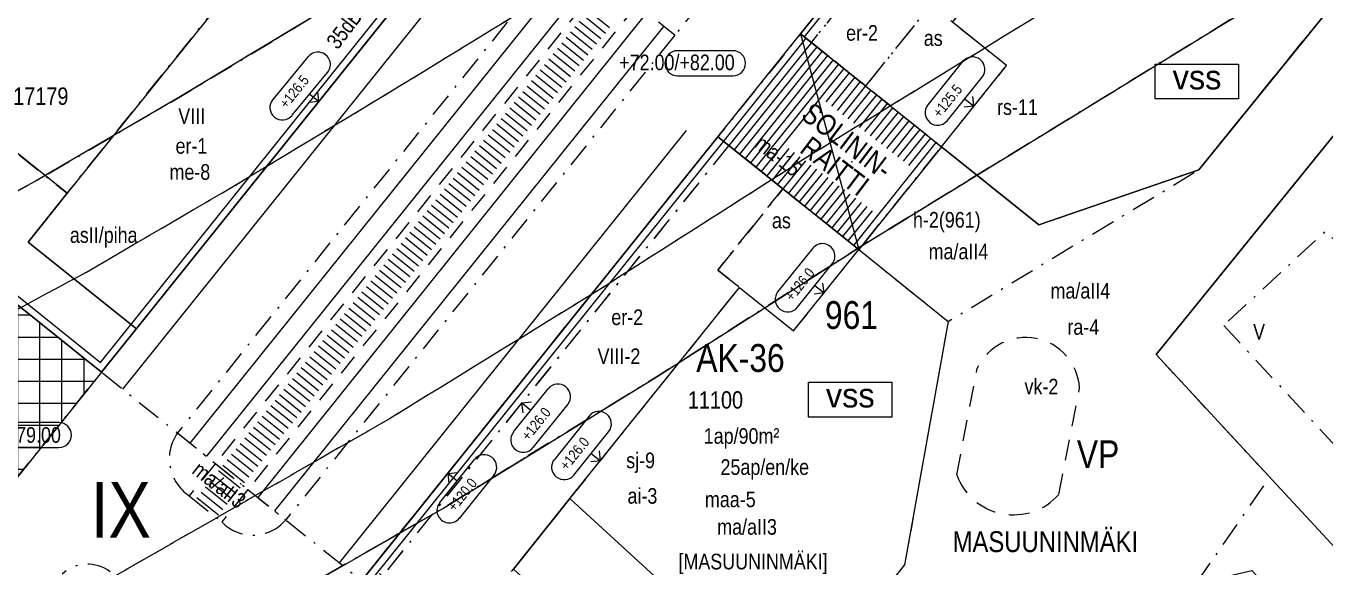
# Model space of a CAD drawing. Header units: metres. Extents: x 24485995 to 24488038, y 6819999 to 6822001.
# Drawn here: x 24487369.6 to 24487556.7, y 6821702 to 6821779.9 of the extents above; entities that cross this region are included whole.
import ezdxf
from ezdxf.enums import TextEntityAlignment as Align

# ---------------------------------------------------------------- set-up
doc = ezdxf.new("R2010")
doc.units = ezdxf.units.M
for name, pattern in [('k10040', [10.3, 3.5, -1.5, 0.3, -1.5, 3.5]), ('k10050', [8, 3, -2, 3]), ('K10271', [0]), ('k10400', [0]), ('K10430', [0]), ('k10630.1', [0]), ('k10li0', [0]), ('k10vi1', [0]), ('Rak_yht', [0])]:
    doc.linetypes.add(name, pattern=pattern)
for name, color, linetype, lineweight in [('AK_AsemakaavaTeksti_Kadun_puistonnimi', 7, 'Continuous', 0), ('AK_AsemakaavaTeksti_Kaupunginosan_nimi', 7, 'Continuous', 0), ('AK_AsemakaavaTeksti_Korttelinumero', 7, 'Continuous', 0), ('AK_Kaavamerkinta_Kayttotarkoitusalue', 7, 'Continuous', 0), ('AK_Katualue_Tori', 7, 'Continuous', 0), ('AK_KayttotarkoitusSymboliViiva_Virkistysalueen_kuvio_murtoviiva', 7, 'Continuous', 0), ('AK_KayttotarkoitusViiva', 7, 'Continuous', 0), ('AK_LiikennointiTeksti_Autopaikkamerkinta_m2', 7, 'Continuous', 0), ('AK_LiikennointiViiva_Ajoneuvoliittymakielto', 7, 'Continuous', 0), ('AK_LiikennointiViiva_Polkuviivoitus', 7, 'Continuous', 0), ('AK_MaanalainenkSymboli', 132, 'Continuous', 0), ('AK_MaanalainenkTeksti_Korkeusmerkinta', 132, 'Continuous', 0), ('AK_MaanalainenkViiva_Alueenosan_raja', 132, 'Continuous', 0), ('AK_MaanalainenkViiva_Liikennealueen_kuvio', 132, 'Continuous', 0), ('AK_MaanalainenkViiva_Ohj_Alueenosan_raja', 132, 'Continuous', 0), ('AK_MuuAsemakaavaTeksti_Alueenosan_kayttotarkoitus', 7, 'Continuous', 0), ('AK_MuuAsemakaavaTeksti_Erityismaarays', 7, 'Continuous', 0), ('AK_MuuAsemakaavaViiva_alueenosan_raja', 7, 'Continuous', 0), ('AK_MuuAsemakaavaViiva_Ohj_alueenosan_raja', 7, 'Continuous', 0), ('AK_RakennusalaTeksti_Kerrosala_tai_luku', 7, 'Continuous', 0), ('AK_RakennusalaTeksti_Rakennusoikeus', 7, 'Continuous', 0), ('AK_RakennusalaViiva_Maanalaisen_tilan_viiva', 7, 'Continuous', 0), ('AK_RakennusalaViiva_Rakennusalan_raja__I_', 7, 'Continuous', 0), ('AK_RakentaminenSymboli_Vaestonsuoja', 7, 'Continuous', 0), ('AK_RakentaminenTeksti_Korkeusmerkinta', 7, 'Continuous', 0), ('AK_RakentaminenTeksti_Korkeusmerkinta_ja_soikio', 7, 'Continuous', 0), ('AK_RakentaminenTeksti_Korkeusmerkinta_ja_soikio_ja_nuoli', 7, 'Continuous', 0), ('AK_RakentaminenTeksti_Rakentamismaarays', 7, 'Continuous', 0), ('AK_RakentaminenViiva_dB_yms_aaltoviiva', 7, 'Continuous', 0), ('AK_RakentaminenViiva_Rak_yhtajaksoisesti', 7, 'Continuous', 0), ('AK_Tontti_Sitova', 7, 'Continuous', 0), ('AK_YmparistoViiva_Istutettava_puurivi', 7, 'Continuous', 0)]:
    doc.layers.add(name, color=color, linetype=linetype, lineweight=lineweight)
doc.styles.add('ArialNarrow', font='ARIALN.TTF')
doc.styles.add('Styledgn000', font='dgn000.shx')

# ---------------------------------------------------------------- blocks, each defined once
blk = doc.blocks.new('AKP43')
at = {"layer": 'AK_RakentaminenTeksti_Korkeusmerkinta_ja_soikio', "color": 7, "linetype": 'Continuous', "lineweight": 13}
for p, q in [((4, 1.8), (-4, 1.8)), ((-4, -1.8), (4, -1.8))]:
    blk.add_line(p, q, dxfattribs=at)
for centre, start, end in [((-4, 0), 90, 270), ((4, 0), 270, 90)]:
    blk.add_arc(centre, 1.8, start, end, dxfattribs=at)
blk = doc.blocks.new('VSS')
at = {"layer": 'AK_RakentaminenSymboli_Vaestonsuoja', "color": 7, "linetype": 'Continuous', "lineweight": 13, "extrusion": (0, 0, -1), "flags": 128}
blk.add_lwpolyline([(-6, -2.5), (6, -2.5), (6, 2.5), (-6, 2.5), (-6, -2.5)], dxfattribs=at)
at = {"layer": 'AK_RakentaminenSymboli_Vaestonsuoja', "color": 7, "linetype": 'Continuous', "lineweight": 13, "style": 'Styledgn000'}
blk.add_text('vss', height=3.5, dxfattribs=at).set_placement((0.01, 0.62), align=Align.MIDDLE_CENTER)

msp = doc.modelspace()

# ---------------------------------------------------------------- hatches: boundary and pattern name
at = {"layer": 'AK_Katualue_Tori', "linetype": 'Continuous', "lineweight": 0}
h = msp.add_hatch(dxfattribs=at)
h.set_pattern_fill('NET', style=0)
h.paths.add_polyline_path([(24487310.08, 6821718.97), (24487330.26, 6821744.12), (24487312.39, 6821760.2), (24487317.17, 6821761.04), (24487326.86, 6821773.12), (24487333.88, 6821767.49), (24487380.53, 6821730.07), (24487347.52, 6821688.93)], flags=0)

# ---------------------------------------------------------------- linework, layer by layer
at = {"layer": 'AK_AsemakaavaTeksti_Kadun_puistonnimi', "linetype": 'Continuous', "lineweight": 5}
msp.add_point((24487488.55, 6821760.39), dxfattribs=at)
at = {"layer": 'AK_KayttotarkoitusSymboliViiva_Virkistysalueen_kuvio_murtoviiva', "linetype": 'k10vi1', "lineweight": 9, "flags": 128}
msp.add_lwpolyline([(24487482.48, 6821680.46), (24487485.6, 6821677.95), (24487497.03, 6821668.38), (24487514.93, 6821694.25), (24487546.14, 6821701.52), (24487577.62, 6821667.5), (24487585.69, 6821674.97), (24487532.38, 6821732.59), (24487565.46, 6821773.41), (24487589.38, 6821802.93), (24487618.08, 6821847.13), (24487682.44, 6821818.05), (24487640.07, 6821849.84), (24487616.27, 6821858.14), (24487613.69, 6821859.04), (24487613.35, 6821858.14), (24487608.7, 6821845.84), (24487601.26, 6821836.66), (24487575.39, 6821845.76), (24487572.07, 6821836.33), (24487594.58, 6821828.41), (24487538.51, 6821759.21), (24487515.49, 6821751.27), (24487501.45, 6821762.53), (24487489.56, 6821747.72), (24487502.43, 6821737.39), (24487496.16, 6821702.33), (24487482.02, 6821684.68)], dxfattribs=at)
at = {"layer": 'AK_KayttotarkoitusViiva', "linetype": 'Continuous', "lineweight": 20, "flags": 128}
for points in [[(24487380.53, 6821730.07), (24487441.72, 6821806.35), (24487483.28, 6821858.14), (24487494.73, 6821872.41)], [(24487481.17, 6821778.81), (24487537.17, 6821848.61), (24487572.07, 6821836.33)], [(24487501.45, 6821762.53), (24487515.49, 6821751.27), (24487538.51, 6821759.21), (24487594.58, 6821828.41), (24487572.07, 6821836.33)], [(24487589.38, 6821802.93), (24487565.46, 6821773.41), (24487532.38, 6821732.59), (24487585.69, 6821674.97)], [(24487469.28, 6821763.99), (24487481.17, 6821778.81)], [(24487481.17, 6821778.81), (24487501.45, 6821762.53)], [(24487380.53, 6821730.07), (24487333.88, 6821767.49)], [(24487482.47, 6821674.06), (24487467.1, 6821654.97), (24487417.96, 6821700.03), (24487469.28, 6821763.99)], [(24487469.28, 6821763.99), (24487489.56, 6821747.72)], [(24487501.45, 6821762.53), (24487489.56, 6821747.72)], [(24487489.56, 6821747.72), (24487502.43, 6821737.39), (24487496.16, 6821702.33), (24487480.15, 6821682.34), (24487485.6, 6821677.95)], [(24487380.53, 6821730.07), (24487347.52, 6821688.93), (24487310.08, 6821718.97)]]:
    msp.add_lwpolyline(points, dxfattribs=at)
at = {"layer": 'AK_LiikennointiViiva_Ajoneuvoliittymakielto', "linetype": 'k10630.1', "lineweight": 5, "flags": 128}
for points in [[(24487534.21, 6821844.92), (24487481.17, 6821778.81)], [(24487380.53, 6821730.07), (24487431.84, 6821794.02)], [(24487381, 6821730.65), (24487380.53, 6821730.07)], [(24487381.4, 6821731.16), (24487381, 6821730.65)], [(24487381.52, 6821731.31), (24487381.4, 6821731.16)], [(24487417.96, 6821700.03), (24487432.76, 6821718.48)]]:
    msp.add_lwpolyline(points, dxfattribs=at)
at = {"layer": 'AK_LiikennointiViiva_Polkuviivoitus', "linetype": 'Continuous', "lineweight": 0, "flags": 128}
for points in [[(24487450.56, 6821782.21), (24487453.68, 6821779.7)], [(24487449.31, 6821780.65), (24487452.43, 6821778.14)], [(24487449.94, 6821781.43), (24487453.06, 6821778.92)], [(24487448.06, 6821779.09), (24487451.18, 6821776.58)], [(24487448.69, 6821779.87), (24487451.81, 6821777.36)], [(24487446.18, 6821776.75), (24487449.3, 6821774.24)], [(24487446.81, 6821777.53), (24487449.93, 6821775.02)], [(24487447.43, 6821778.31), (24487450.55, 6821775.8)], [(24487481.95, 6821778.18), (24487470.06, 6821763.36)], [(24487482.73, 6821777.55), (24487470.84, 6821762.74)], [(24487483.51, 6821776.93), (24487471.62, 6821762.11)], [(24487444.93, 6821775.19), (24487448.05, 6821772.68)], [(24487445.56, 6821775.97), (24487448.68, 6821773.46)], [(24487484.29, 6821776.3), (24487472.4, 6821761.48)], [(24487485.07, 6821775.68), (24487473.18, 6821760.86)], [(24487485.85, 6821775.05), (24487473.96, 6821760.23)], [(24487443.05, 6821772.85), (24487446.17, 6821770.34)], [(24487443.68, 6821773.63), (24487446.8, 6821771.12)], [(24487444.31, 6821774.41), (24487447.43, 6821771.9)], [(24487486.63, 6821774.43), (24487474.74, 6821759.61)], [(24487487.41, 6821773.8), (24487475.52, 6821758.98)], [(24487488.19, 6821773.17), (24487484.83, 6821768.99)], [(24487441.8, 6821771.29), (24487444.92, 6821768.78)], [(24487442.43, 6821772.07), (24487445.55, 6821769.56)], [(24487488.97, 6821772.55), (24487485.62, 6821768.38)], [(24487489.75, 6821771.92), (24487486.42, 6821767.77)], [(24487490.53, 6821771.3), (24487487.21, 6821767.16)], [(24487440.55, 6821769.73), (24487443.67, 6821767.22)], [(24487441.18, 6821770.51), (24487444.3, 6821768)], [(24487491.31, 6821770.67), (24487488, 6821766.55)], [(24487492.09, 6821770.04), (24487488.8, 6821765.94)], [(24487492.87, 6821769.42), (24487489.59, 6821765.33)], [(24487438.67, 6821767.39), (24487441.79, 6821764.88)], [(24487439.3, 6821768.17), (24487442.42, 6821765.66)], [(24487439.93, 6821768.95), (24487443.04, 6821766.44)], [(24487493.65, 6821768.79), (24487490.38, 6821764.72)], [(24487494.43, 6821768.17), (24487491.17, 6821764.11)], [(24487495.21, 6821767.54), (24487491.97, 6821763.5)], [(24487437.42, 6821765.83), (24487440.54, 6821763.32)], [(24487438.05, 6821766.61), (24487441.17, 6821764.1)], [(24487495.99, 6821766.92), (24487492.76, 6821762.9)], [(24487496.77, 6821766.29), (24487493.55, 6821762.29)], [(24487497.55, 6821765.66), (24487494.35, 6821761.68)], [(24487435.54, 6821763.49), (24487438.66, 6821760.98)], [(24487436.17, 6821764.27), (24487439.29, 6821761.76)], [(24487436.8, 6821765.05), (24487439.92, 6821762.54)], [(24487498.33, 6821765.04), (24487495.14, 6821761.07)], [(24487499.11, 6821764.41), (24487495.93, 6821760.46)], [(24487499.89, 6821763.79), (24487496.72, 6821759.85)], [(24487434.29, 6821761.93), (24487437.41, 6821759.42)], [(24487434.92, 6821762.71), (24487438.04, 6821760.2)], [(24487479.46, 6821762.3), (24487476.3, 6821758.36)], [(24487480.26, 6821761.7), (24487477.08, 6821757.73)], [(24487500.67, 6821763.16), (24487488.78, 6821748.34)], [(24487433.04, 6821760.37), (24487436.16, 6821757.86)], [(24487433.67, 6821761.15), (24487436.79, 6821758.64)], [(24487481.07, 6821761.1), (24487477.86, 6821757.1)], [(24487481.87, 6821760.51), (24487478.64, 6821756.48)], [(24487482.67, 6821759.91), (24487479.42, 6821755.85)], [(24487431.16, 6821758.03), (24487434.28, 6821755.52)], [(24487431.79, 6821758.81), (24487434.91, 6821756.3)], [(24487432.42, 6821759.59), (24487435.54, 6821757.08)], [(24487483.47, 6821759.31), (24487480.2, 6821755.23)], [(24487484.27, 6821758.71), (24487480.98, 6821754.6)], [(24487485.08, 6821758.11), (24487481.76, 6821753.97)], [(24487429.91, 6821756.47), (24487433.03, 6821753.96)], [(24487430.54, 6821757.25), (24487433.66, 6821754.74)], [(24487485.88, 6821757.51), (24487482.54, 6821753.35)], [(24487486.68, 6821756.91), (24487483.32, 6821752.72)], [(24487487.48, 6821756.32), (24487484.1, 6821752.1)], [(24487428.04, 6821754.13), (24487431.16, 6821751.62)], [(24487428.66, 6821754.91), (24487431.78, 6821752.4)], [(24487429.29, 6821755.69), (24487432.41, 6821753.18)], [(24487488.28, 6821755.72), (24487484.88, 6821751.47)], [(24487489.08, 6821755.12), (24487485.66, 6821750.85)], [(24487489.89, 6821754.52), (24487486.44, 6821750.22)], [(24487426.78, 6821752.57), (24487429.9, 6821750.06)], [(24487427.41, 6821753.35), (24487430.53, 6821750.84)], [(24487490.69, 6821753.92), (24487487.22, 6821749.59)], [(24487491.49, 6821753.32), (24487488, 6821748.97)], [(24487425.53, 6821751.01), (24487428.65, 6821748.5)], [(24487426.16, 6821751.79), (24487429.28, 6821749.28)], [(24487423.66, 6821748.67), (24487426.77, 6821746.16)], [(24487424.28, 6821749.45), (24487427.4, 6821746.94)], [(24487424.91, 6821750.23), (24487428.03, 6821747.72)], [(24487422.4, 6821747.11), (24487425.52, 6821744.61)], [(24487423.03, 6821747.89), (24487426.15, 6821745.39)], [(24487420.53, 6821744.77), (24487423.65, 6821742.27)], [(24487421.15, 6821745.55), (24487424.27, 6821743.05)], [(24487421.78, 6821746.33), (24487424.9, 6821743.83)], [(24487419.27, 6821743.21), (24487422.39, 6821740.71)], [(24487419.9, 6821743.99), (24487423.02, 6821741.49)], [(24487418.02, 6821741.65), (24487421.14, 6821739.15)], [(24487418.65, 6821742.43), (24487421.77, 6821739.93)], [(24487416.15, 6821739.31), (24487419.27, 6821736.81)], [(24487416.77, 6821740.09), (24487419.89, 6821737.59)], [(24487417.4, 6821740.87), (24487420.52, 6821738.37)], [(24487414.89, 6821737.75), (24487418.01, 6821735.25)], [(24487415.52, 6821738.53), (24487418.64, 6821736.03)], [(24487413.02, 6821735.41), (24487416.14, 6821732.91)], [(24487413.64, 6821736.19), (24487416.76, 6821733.69)], [(24487414.27, 6821736.97), (24487417.39, 6821734.47)], [(24487411.77, 6821733.85), (24487414.89, 6821731.35)], [(24487412.39, 6821734.63), (24487415.51, 6821732.13)], [(24487410.51, 6821732.29), (24487413.63, 6821729.79)], [(24487411.14, 6821733.07), (24487414.26, 6821730.57)], [(24487408.64, 6821729.95), (24487411.76, 6821727.45)], [(24487409.26, 6821730.73), (24487412.38, 6821728.23)], [(24487409.89, 6821731.51), (24487413.01, 6821729.01)], [(24487407.39, 6821728.39), (24487410.51, 6821725.89)], [(24487408.01, 6821729.17), (24487411.13, 6821726.67)], [(24487405.51, 6821726.05), (24487408.63, 6821723.55)], [(24487406.13, 6821726.83), (24487409.25, 6821724.33)], [(24487406.76, 6821727.61), (24487409.88, 6821725.11)], [(24487404.26, 6821724.49), (24487407.38, 6821721.99)], [(24487404.88, 6821725.27), (24487408, 6821722.77)], [(24487403.01, 6821722.93), (24487406.12, 6821720.43)], [(24487403.63, 6821723.71), (24487406.75, 6821721.21)], [(24487401.13, 6821720.59), (24487404.25, 6821718.09)], [(24487401.75, 6821721.37), (24487404.87, 6821718.87)], [(24487402.38, 6821722.15), (24487405.5, 6821719.65)], [(24487399.88, 6821719.03), (24487403, 6821716.53)], [(24487400.5, 6821719.81), (24487403.62, 6821717.31)], [(24487398, 6821716.69), (24487401.12, 6821714.19)], [(24487398.63, 6821717.47), (24487401.74, 6821714.97)], [(24487399.25, 6821718.25), (24487402.37, 6821715.75)], [(24487396.75, 6821715.13), (24487399.87, 6821712.63)], [(24487397.37, 6821715.91), (24487400.49, 6821713.41)], [(24487395.5, 6821713.57), (24487398.62, 6821711.07)], [(24487396.12, 6821714.35), (24487399.24, 6821711.85)], [(24487394.24, 6821712.01), (24487397.36, 6821709.51)], [(24487394.87, 6821712.79), (24487397.99, 6821710.29)]]:
    msp.add_lwpolyline(points, dxfattribs=at)
at = {"layer": 'AK_MaanalainenkViiva_Alueenosan_raja', "linetype": 'k10040', "lineweight": 5, "flags": 128}
for points in [[(24487904.87, 6822000), (24487912.66, 6821965.55), (24487865.91, 6821959.02), (24487839.01, 6821960.38), (24487795.63, 6821934.66), (24487733.23, 6821897.55), (24487490.51, 6821748.59), (24487460.38, 6821729.37), (24487429.64, 6821710.44), (24487387.98, 6821686.57), (24487345.7, 6821664.47), (24487302.61, 6821644.03), (24487279.84, 6821634.25), (24487264.67, 6821627.98), (24487270.52, 6821613.25), (24487232.97, 6821598.36), (24487181.75, 6821580.35), (24487129.78, 6821564.57), (24487077.19, 6821551.06), (24487055.55, 6821546.21), (24487022.13, 6821539.73), (24487007.31, 6821528.53), (24486995.34, 6821519.49), (24486983.34, 6821510.49), (24486970.66, 6821502.47), (24486957.2, 6821495.86), (24486943.1, 6821490.75), (24486928.63, 6821486.77), (24486923.49, 6821486), (24486908.85, 6821483.8), (24486903.42, 6821482.99), (24486900.75, 6821482.59), (24486891.59, 6821484.39), (24486877.62, 6821489.86), (24486864.68, 6821497.44), (24486853.08, 6821506.95), (24486732.66, 6821483.59), (24486723.17, 6821482.65), (24486713.64, 6821482.36), (24486704.11, 6821482.74), (24486694.63, 6821483.78), (24486685.24, 6821485.47), (24486671.58, 6821487.44), (24486657.81, 6821486.43), (24486560.8, 6821470.08), (24486112.2, 6821386.78), (24486064.09, 6821378.83), (24486015.55, 6821372.78), (24486000, 6821371.46)], [(24486952.76, 6821633.94), (24486966.02, 6821636.58), (24487028.3, 6821644.15), (24487095.17, 6821660.26), (24487151.01, 6821677.04), (24487205.93, 6821696.63), (24487242.9, 6821711.53), (24487248.69, 6821697.17), (24487264.68, 6821703.77), (24487318.47, 6821729.28), (24487371, 6821757.57), (24487391.87, 6821769.76), (24487412.75, 6821782.34), (24487433.93, 6821795.31), (24487569.85, 6821878.71), (24487620.54, 6821910.99), (24487758.48, 6821995.64), (24487765.61, 6822000)]]:
    msp.add_lwpolyline(points, dxfattribs=at)
at = {"layer": 'AK_MaanalainenkViiva_Liikennealueen_kuvio', "linetype": 'k10li0', "lineweight": 5, "flags": 128}
for points in [[(24486000, 6821371.46), (24486015.55, 6821372.78), (24486064.09, 6821378.83), (24486112.2, 6821386.78), (24486560.8, 6821470.08), (24486657.81, 6821486.43), (24486671.58, 6821487.44), (24486685.24, 6821485.47), (24486694.63, 6821483.78), (24486704.11, 6821482.74), (24486713.64, 6821482.36), (24486723.17, 6821482.65), (24486732.66, 6821483.59), (24486853.08, 6821506.95), (24486864.68, 6821497.44), (24486877.62, 6821489.86), (24486891.59, 6821484.39), (24486900.75, 6821482.59), (24486903.42, 6821482.99), (24486908.85, 6821483.8), (24486923.49, 6821486), (24486928.63, 6821486.77), (24486943.1, 6821490.75), (24486957.2, 6821495.86), (24486970.66, 6821502.47), (24486983.34, 6821510.49), (24486995.34, 6821519.49), (24487007.31, 6821528.53), (24487022.13, 6821539.73), (24487055.55, 6821546.21), (24487077.19, 6821551.06), (24487129.78, 6821564.57), (24487181.75, 6821580.35), (24487232.97, 6821598.36), (24487270.52, 6821613.25), (24487264.67, 6821627.98), (24487279.84, 6821634.25), (24487302.61, 6821644.03), (24487345.7, 6821664.47), (24487387.98, 6821686.57), (24487429.64, 6821710.44), (24487460.38, 6821729.37), (24487490.51, 6821748.59), (24487733.23, 6821897.55), (24487795.63, 6821934.66), (24487839.01, 6821960.38), (24487865.91, 6821959.02), (24487912.66, 6821965.55), (24487904.87, 6822000)], [(24487765.61, 6822000), (24487758.48, 6821995.64), (24487620.54, 6821910.99), (24487569.85, 6821878.71), (24487433.93, 6821795.31), (24487412.75, 6821782.34), (24487391.87, 6821769.76), (24487371, 6821757.57), (24487318.47, 6821729.28), (24487264.68, 6821703.77), (24487248.69, 6821697.17), (24487242.9, 6821711.53), (24487205.93, 6821696.63), (24487151.01, 6821677.04), (24487095.17, 6821660.26), (24487028.3, 6821644.15), (24486966.02, 6821636.58), (24486952.76, 6821633.94)]]:
    msp.add_lwpolyline(points, dxfattribs=at)
at = {"layer": 'AK_MaanalainenkViiva_Ohj_Alueenosan_raja', "linetype": 'k10050', "lineweight": 5, "flags": 128}
for points in [[(24486000, 6821425.97), (24486008.05, 6821426.7), (24486039.62, 6821430.38), (24486071.08, 6821434.92), (24486102.41, 6821440.3), (24486443.39, 6821503.6), (24486478.24, 6821511.77), (24486674.94, 6821548.3), (24486691.18, 6821553.21), (24486705.96, 6821561.55), (24486712.48, 6821565.79), (24486719.36, 6821569.4), (24486726.55, 6821572.35), (24486733.94, 6821574.98), (24486968.95, 6821621.87), (24486982.25, 6821622.73), (24486995.56, 6821621.94), (24487008.67, 6821619.54), (24487026, 6821617.27), (24487043.38, 6821619), (24487079.62, 6821627.51), (24487115.58, 6821637.16), (24487158.18, 6821646.89), (24487215.02, 6821667.03), (24487270.76, 6821690.06), (24487325.24, 6821715.89), (24487378.34, 6821744.48), (24487399.52, 6821756.86), (24487420.53, 6821769.52), (24487441.77, 6821782.52), (24487577.8, 6821865.99), (24487628.49, 6821898.27), (24487766.31, 6821982.85), (24487783.59, 6821993.41), (24487794.58, 6822000)], [(24487904.87, 6822000), (24487909.36, 6821980.14), (24487865.26, 6821974.07), (24487835.25, 6821975.59), (24487787.97, 6821947.56), (24487725.47, 6821910.38), (24487482.55, 6821761.31), (24487452.41, 6821742.08), (24487421.97, 6821723.34), (24487380.77, 6821699.73), (24487339.01, 6821677.9), (24487296.43, 6821657.7), (24487274.02, 6821648.07), (24487241.89, 6821634.81), (24487209.39, 6821622.46), (24487176.55, 6821611.05), (24487143.41, 6821600.58), (24487112.33, 6821592.06), (24487081.26, 6821583.54), (24487052.48, 6821576.81), (24487018.02, 6821570.34), (24486849.52, 6821538.95), (24486695.51, 6821510.35), (24486558.06, 6821484.83), (24486109.6, 6821401.56), (24486061.93, 6821393.68), (24486013.99, 6821387.7), (24486000, 6821386.51)], [(24486712.48, 6821565.79), (24486719.36, 6821569.4), (24486726.55, 6821572.35), (24486733.94, 6821574.98), (24486968.95, 6821621.87), (24486982.25, 6821622.73), (24486995.56, 6821621.94), (24487008.67, 6821619.54), (24487026, 6821617.27), (24487043.38, 6821619), (24487079.62, 6821627.51), (24487115.58, 6821637.16), (24487158.18, 6821646.89), (24487215.02, 6821667.03), (24487270.76, 6821690.06), (24487325.24, 6821715.89), (24487378.34, 6821744.48), (24487399.52, 6821756.86), (24487420.53, 6821769.52), (24487441.77, 6821782.52), (24487577.8, 6821865.99), (24487628.49, 6821898.27), (24487766.31, 6821982.85), (24487783.59, 6821993.41), (24487794.58, 6822000)], [(24487765.61, 6822000), (24487758.48, 6821995.64), (24487620.54, 6821910.99), (24487569.85, 6821878.71), (24487433.93, 6821795.31), (24487412.75, 6821782.34), (24487391.87, 6821769.76), (24487371, 6821757.57), (24487318.47, 6821729.28), (24487264.68, 6821703.77), (24487248.69, 6821697.17), (24487242.9, 6821711.53), (24487205.93, 6821696.63), (24487151.01, 6821677.04), (24487095.17, 6821660.26), (24487028.3, 6821644.15), (24486966.02, 6821636.58), (24486952.76, 6821633.94), (24486930.27, 6821629.45), (24486847.29, 6821612.89)], [(24486903.42, 6821482.99), (24486908.85, 6821483.8), (24486923.49, 6821486), (24486928.63, 6821486.77), (24486943.1, 6821490.75), (24486957.2, 6821495.86), (24486970.66, 6821502.47), (24486983.34, 6821510.49), (24486995.34, 6821519.49), (24487007.31, 6821528.53), (24487022.13, 6821539.73), (24487055.55, 6821546.21), (24487077.19, 6821551.06), (24487129.78, 6821564.57), (24487181.75, 6821580.35), (24487232.97, 6821598.36), (24487270.52, 6821613.25), (24487264.67, 6821627.98), (24487279.84, 6821634.25), (24487302.61, 6821644.03), (24487345.7, 6821664.47), (24487387.98, 6821686.57), (24487429.64, 6821710.44), (24487460.38, 6821729.37), (24487490.51, 6821748.59), (24487733.23, 6821897.55), (24487795.63, 6821934.66), (24487839.01, 6821960.38), (24487865.91, 6821959.02), (24487912.66, 6821965.55), (24487909.36, 6821980.14), (24487865.26, 6821974.07), (24487835.25, 6821975.59), (24487787.97, 6821947.56), (24487725.47, 6821910.38), (24487482.55, 6821761.31), (24487452.41, 6821742.08), (24487421.97, 6821723.34), (24487380.77, 6821699.73), (24487339.01, 6821677.9), (24487296.43, 6821657.7), (24487274.02, 6821648.07), (24487241.89, 6821634.81), (24487209.39, 6821622.46), (24487176.55, 6821611.05), (24487143.41, 6821600.58), (24487112.33, 6821592.06), (24487081.26, 6821583.54), (24487052.48, 6821576.81), (24487018.02, 6821570.34), (24486849.52, 6821538.95), (24486695.51, 6821510.35), (24486558.06, 6821484.83), (24486109.6, 6821401.56), (24486061.93, 6821393.68), (24486013.99, 6821387.7), (24486000, 6821386.51)]]:
    msp.add_lwpolyline(points, dxfattribs=at)
at = {"layer": 'AK_MuuAsemakaavaViiva_alueenosan_raja', "linetype": 'k10040', "lineweight": 5, "flags": 128}
for points in [[(24487413.03, 6821858.14), (24487398.17, 6821839.63), (24487394.41, 6821834.95), (24487393.79, 6821834.17), (24487348.42, 6821777.62), (24487375.56, 6821755.84), (24487405.6, 6821793.28), (24487416.24, 6821806.54), (24487427.5, 6821820.58), (24487457.64, 6821858.14)], [(24487538.51, 6821759.21), (24487563.93, 6821790.59), (24487579.57, 6821809.89)], [(24487548.73, 6821714.92), (24487532.38, 6821732.59), (24487565.46, 6821773.41), (24487589.38, 6821802.93)], [(24487481.17, 6821778.81), (24487482.73, 6821777.55), (24487500.87, 6821800.17), (24487499.31, 6821801.42), (24487481.17, 6821778.81)], [(24487490.53, 6821771.3), (24487482.73, 6821777.55), (24487500.87, 6821800.17), (24487511.79, 6821791.41), (24487503.03, 6821780.49), (24487499.91, 6821782.99), (24487490.53, 6821771.3)], [(24487447.45, 6821791.11), (24487391.45, 6821721.31)], [(24487466.81, 6821783.28), (24487463.05, 6821778.6)], [(24487490.53, 6821771.3), (24487501.45, 6821762.53), (24487510.83, 6821774.23), (24487503.03, 6821780.49), (24487499.91, 6821782.99), (24487490.53, 6821771.3)], [(24487463.05, 6821778.6), (24487407.04, 6821708.79)], [(24487469.28, 6821763.99), (24487489.56, 6821747.72), (24487501.45, 6821762.53), (24487481.17, 6821778.81), (24487469.28, 6821763.99)], [(24487316.51, 6821713.8), (24487336.4, 6821738.59), (24487330.26, 6821744.12), (24487312.39, 6821760.2), (24487317.17, 6821761.04), (24487326.86, 6821773.12), (24487333.88, 6821767.49), (24487380.53, 6821730.07), (24487347.52, 6821688.93), (24487316.51, 6821713.8)], [(24487419.52, 6821701.98), (24487429.05, 6821713.86), (24487469.28, 6821763.99), (24487470.84, 6821762.74), (24487420.95, 6821700.67), (24487419.52, 6821701.98)], [(24487420.95, 6821700.67), (24487431.36, 6821691.13), (24487439.83, 6821701.69), (24487447.97, 6821711.85), (24487472.37, 6821742.27), (24487469.25, 6821744.78), (24487478.64, 6821756.48), (24487470.84, 6821762.74), (24487420.95, 6821700.67)], [(24487489.56, 6821747.72), (24487502.43, 6821737.39), (24487538.51, 6821759.21), (24487515.49, 6821751.27), (24487501.45, 6821762.53), (24487489.56, 6821747.72)], [(24487469.25, 6821744.78), (24487472.37, 6821742.27), (24487480.17, 6821736.02), (24487489.56, 6821747.72), (24487478.64, 6821756.48), (24487469.25, 6821744.78)], [(24487542.1, 6821736.81), (24487569.27, 6821707.45), (24487583.93, 6821721.05), (24487556.77, 6821750.41), (24487542.1, 6821736.81)], [(24487502.43, 6821737.39), (24487496.16, 6821702.33), (24487480.15, 6821682.34)], [(24487306.33, 6821691.52), (24487301.65, 6821695.28), (24487316.51, 6821713.8), (24487347.52, 6821688.93), (24487380.53, 6821730.07), (24487417.96, 6821700.03), (24487405.71, 6821682.77), (24487400.71, 6821675.73), (24487375.84, 6821644.73), (24487371.46, 6821639.27), (24487355.47, 6821652.1), (24487348.45, 6821657.73), (24487306.33, 6821691.52)], [(24487391.45, 6821721.31), (24487396.91, 6821716.92)], [(24487396.91, 6821716.92), (24487401.58, 6821713.17)], [(24487538.16, 6821699.66), (24487548.73, 6821714.92)], [(24487401.58, 6821713.17), (24487407.04, 6821708.79)], [(24487393.15, 6821712.24), (24487397.83, 6821708.49)]]:
    msp.add_lwpolyline(points, dxfattribs=at)
at = {"layer": 'AK_MuuAsemakaavaViiva_alueenosan_raja', "linetype": 'k10040', "lineweight": 5}
for centre, radius, start, end in [((24487396.72, 6821717.61), 6.44, 144.9588, 236.356), ((24487402.3, 6821712.81), 6.22, 224.0442, 319.6975), ((24487378.5, 6821697), 5.41, 52.6354, 132.5244)]:
    msp.add_arc(centre, radius, start, end, dxfattribs=at)
at = {"layer": 'AK_MuuAsemakaavaViiva_Ohj_alueenosan_raja', "linetype": 'k10050', "lineweight": 5, "flags": 128}
for points in [[(24487452.91, 6821786.73), (24487396.91, 6821716.92)], [(24487457.59, 6821782.98), (24487401.58, 6821713.17)], [(24487463.05, 6821778.6), (24487457.59, 6821782.98)], [(24487503.66, 6821715.29), (24487506.61, 6821730.64)], [(24487518.38, 6821712.46), (24487521.34, 6821727.81)], [(24487396.91, 6821716.92), (24487393.15, 6821712.24)], [(24487401.58, 6821713.17), (24487397.83, 6821708.49)]]:
    msp.add_lwpolyline(points, dxfattribs=at)
at = {"layer": 'AK_MuuAsemakaavaViiva_Ohj_alueenosan_raja', "linetype": 'k10050', "lineweight": 5}
for centre, radius, start, end in [((24487513.61, 6821727.33), 7.74, 3.5502, 154.6763), ((24487511.85, 6821718.22), 8.7, 199.6182, 318.6157)]:
    msp.add_arc(centre, radius, start, end, dxfattribs=at)
at = {"layer": 'AK_RakennusalaViiva_Maanalaisen_tilan_viiva', "linetype": 'Continuous', "lineweight": 5, "flags": 128}
msp.add_lwpolyline([(24487481.17, 6821778.81), (24487489.56, 6821747.72)], dxfattribs=at)
at = {"layer": 'AK_RakennusalaViiva_Rakennusalan_raja__I_', "linetype": 'K10271', "lineweight": 9, "flags": 128}
for points in [[(24487481.17, 6821778.81), (24487482.73, 6821777.55), (24487490.53, 6821771.3), (24487501.45, 6821762.53), (24487510.83, 6821774.23), (24487503.03, 6821780.49), (24487511.79, 6821791.41), (24487540.38, 6821826.81), (24487572.68, 6821815.45), (24487577.32, 6821828.65), (24487578.15, 6821831.01), (24487535.18, 6821846.13), (24487499.31, 6821801.42), (24487481.17, 6821778.81)], [(24487369.93, 6821748.82), (24487385.53, 6821736.31), (24487431.84, 6821794.02), (24487416.24, 6821806.54), (24487405.6, 6821793.28), (24487375.56, 6821755.84), (24487369.93, 6821748.82)], [(24487385.53, 6821736.31), (24487369.93, 6821748.82), (24487375.56, 6821755.84), (24487348.42, 6821777.62), (24487344.52, 6821780.75), (24487333.88, 6821767.49), (24487380.53, 6821730.07), (24487385.53, 6821736.31)], [(24487419.52, 6821701.98), (24487417.96, 6821700.03), (24487464.9, 6821657), (24487475, 6821669.55), (24487439.83, 6821701.69), (24487447.97, 6821711.85), (24487472.37, 6821742.27), (24487480.17, 6821736.02), (24487489.56, 6821747.72), (24487478.64, 6821756.48), (24487470.84, 6821762.74), (24487469.28, 6821763.99), (24487419.52, 6821701.98)], [(24487439.83, 6821701.69), (24487475, 6821669.55), (24487477.21, 6821667.53), (24487482.47, 6821674.06), (24487485.32, 6821677.6), (24487485.6, 6821677.95), (24487483.91, 6821679.32), (24487480.15, 6821682.34), (24487473.92, 6821688.05), (24487448.59, 6821711.29), (24487447.97, 6821711.85), (24487439.83, 6821701.69)]]:
    msp.add_lwpolyline(points, dxfattribs=at)
at = {"layer": 'AK_RakentaminenTeksti_Korkeusmerkinta_ja_soikio_ja_nuoli', "linetype": 'Continuous', "lineweight": 5, "flags": 128}
for points in [[(24487410.28, 6821775.52), (24487405.17, 6821769.36)], [(24487504.51, 6821774.82), (24487499.5, 6821768.58)], [(24487407.95, 6821767.07), (24487413.05, 6821773.22)], [(24487502.31, 6821766.33), (24487507.32, 6821772.57)], [(24487411.81, 6821769.06), (24487410.4, 6821768.93)], [(24487410.5, 6821770.14), (24487411.81, 6821769.06)], [(24487411.81, 6821769.06), (24487411.68, 6821770.47)], [(24487504.81, 6821769.45), (24487506.14, 6821768.38)], [(24487506.14, 6821768.38), (24487505.99, 6821769.79)], [(24487506.14, 6821768.38), (24487504.73, 6821768.23)], [(24487482.92, 6821747.91), (24487477.91, 6821741.67)], [(24487480.72, 6821739.42), (24487485.73, 6821745.66)], [(24487484.55, 6821741.48), (24487484.4, 6821742.88)], [(24487484.55, 6821741.48), (24487483.14, 6821741.32)], [(24487483.22, 6821742.54), (24487484.55, 6821741.48)], [(24487439.83, 6821721.45), (24487444.84, 6821727.69)], [(24487441.01, 6821725.63), (24487442.42, 6821725.79)], [(24487441.01, 6821725.63), (24487441.17, 6821724.23)], [(24487442.34, 6821724.57), (24487441.01, 6821725.63)], [(24487447.65, 6821725.44), (24487442.64, 6821719.2)], [(24487450.72, 6821723.75), (24487445.72, 6821717.51)], [(24487448.53, 6821715.25), (24487453.53, 6821721.49)], [(24487452.35, 6821717.31), (24487452.2, 6821718.72)], [(24487429.21, 6821711.27), (24487434.22, 6821717.5)], [(24487452.35, 6821717.31), (24487450.95, 6821717.16)], [(24487451.03, 6821718.37), (24487452.35, 6821717.31)], [(24487430.39, 6821715.45), (24487431.79, 6821715.6)], [(24487430.39, 6821715.45), (24487430.54, 6821714.04)], [(24487431.71, 6821714.39), (24487430.39, 6821715.45)], [(24487437.02, 6821715.25), (24487432.02, 6821709.01)]]:
    msp.add_lwpolyline(points, dxfattribs=at)
at = {"layer": 'AK_RakentaminenTeksti_Korkeusmerkinta_ja_soikio_ja_nuoli', "linetype": 'Continuous', "lineweight": 5}
for centre, start, end in [((24487411.67, 6821774.37), 320.33, 140.33), ((24487505.91, 6821773.69), 321.251, 141.251), ((24487406.56, 6821768.21), 140.33, 320.33), ((24487500.91, 6821767.45), 141.251, 321.251), ((24487484.32, 6821746.79), 321.2569, 141.2569), ((24487479.32, 6821740.55), 141.2569, 321.2569), ((24487446.24, 6821726.56), 321.2531, 141.2531), ((24487452.13, 6821722.62), 321.2683, 141.2683), ((24487441.24, 6821720.32), 141.2531, 321.2531), ((24487435.62, 6821716.38), 321.2472, 141.2472), ((24487447.12, 6821716.38), 141.2683, 321.2683), ((24487430.61, 6821710.14), 141.2472, 321.2472)]:
    msp.add_arc(centre, 1.8, start, end, dxfattribs=at)
at = {"layer": 'AK_RakentaminenViiva_dB_yms_aaltoviiva', "linetype": 'k10400', "lineweight": 0, "flags": 128}
for points in [[(24487380.37, 6821731.48), (24487430.36, 6821793.86), (24487423.32, 6821799.58)], [(24487334.94, 6821768.02), (24487380.37, 6821731.48)]]:
    msp.add_lwpolyline(points, dxfattribs=at)
at = {"layer": 'AK_RakentaminenViiva_Rak_yhtajaksoisesti', "linetype": 'Rak_yht', "lineweight": 5, "flags": 128}
for points in [[(24487535.87, 6821845.89), (24487481.7, 6821778.37)], [(24487470.08, 6821763.34), (24487419.29, 6821700.04)]]:
    msp.add_lwpolyline(points, dxfattribs=at)
at = {"layer": 'AK_Tontti_Sitova', "linetype": 'Continuous', "lineweight": 9, "flags": 128}
msp.add_lwpolyline([(24487333.88, 6821767.49), (24487389.89, 6821837.3), (24487393.79, 6821834.17), (24487436.53, 6821799.87), (24487380.53, 6821730.07), (24487333.88, 6821767.49)], dxfattribs=at)
at = {"layer": 'AK_YmparistoViiva_Istutettava_puurivi', "linetype": 'K10430', "lineweight": 5, "flags": 128}
for points in [[(24487433.41, 6821789.8), (24487383.55, 6821727.64)], [(24487449.26, 6821789.66), (24487393.25, 6821719.85)], [(24487451.62, 6821787.77), (24487395.61, 6821717.96)], [(24487459.01, 6821781.84), (24487403, 6821712.03)], [(24487461.45, 6821779.88), (24487405.44, 6821710.07)], [(24487464.72, 6821764.89), (24487414.74, 6821702.61)]]:
    msp.add_lwpolyline(points, dxfattribs=at)

# ---------------------------------------------------------------- block references
at = {"layer": 'AK_MaanalainenkSymboli', "color": 133, "lineweight": 5, "true_color": 0x40e0d0}
for p in [(24487467.45, 6821774.58), (24487370.37, 6821721.01)]:
    msp.add_blockref('AKP43', p, dxfattribs=at)
at = {"layer": 'AK_RakentaminenSymboli_Vaestonsuoja', "color": 7, "lineweight": 5, "rotation": 359.999733196077}
for p in [(24487538.25, 6821771.93), (24487488.32, 6821726.11)]:
    msp.add_blockref('VSS', p, dxfattribs=at)

# ---------------------------------------------------------------- texts
at = {"layer": 'AK_AsemakaavaTeksti_Kadun_puistonnimi', "linetype": 'Continuous', "lineweight": 5, "style": 'ArialNarrow'}
for s, p in [('SOLININ-', (24487481.06, 6821766.72)), ('RAITTI', (24487480.87, 6821761.84))]:
    msp.add_text(s, height=3, rotation=322.7234, dxfattribs=at).set_placement(p)
msp.add_text('MASUUNINMÄKI', height=3, dxfattribs=at).set_placement((24487503.06, 6821704.15))
at = {"layer": 'AK_AsemakaavaTeksti_Kaupunginosan_nimi', "linetype": 'Continuous', "lineweight": 0, "style": 'ArialNarrow'}
msp.add_text('IX', height=8, dxfattribs=at).set_placement((24487378.96, 6821706.25))
at = {"layer": 'AK_AsemakaavaTeksti_Korttelinumero', "linetype": 'Continuous', "lineweight": 5, "style": 'ArialNarrow'}
msp.add_text('961', height=4, dxfattribs=at).set_placement((24487484.68, 6821736.3))
at = {"layer": 'AK_Kaavamerkinta_Kayttotarkoitusalue', "linetype": 'Continuous', "lineweight": 0, "style": 'ArialNarrow'}
for s, p in [('AK-36', (24487466.15, 6821730.11)), ('VP', (24487520.95, 6821716.25))]:
    msp.add_text(s, height=4, dxfattribs=at).set_placement(p)
at = {"layer": 'AK_LiikennointiTeksti_Autopaikkamerkinta_m2', "linetype": 'Continuous', "lineweight": 0, "style": 'ArialNarrow'}
msp.add_text('1ap/90m²', height=2.25, dxfattribs=at).set_placement((24487467.23, 6821719.75))
at = {"layer": 'AK_MaanalainenkTeksti_Korkeusmerkinta', "linetype": 'Continuous', "lineweight": 0, "style": 'ArialNarrow'}
for s, p in [('+72.00/+82.00', (24487455.06, 6821773.57)), ('+69.00/+79.00', (24487358.04, 6821719.9))]:
    msp.add_text(s, height=2.25, dxfattribs=at).set_placement(p)
at = {"layer": 'AK_MuuAsemakaavaTeksti_Alueenosan_kayttotarkoitus', "linetype": 'Continuous', "lineweight": 0, "style": 'ArialNarrow'}
for s, p in [('er-2', (24487487.73, 6821777.82)), ('as', (24487498.91, 6821777.07)), ('er-1', (24487391.17, 6821761.54)), ('as', (24487477.05, 6821750.79)), ('asII/piha', (24487375.96, 6821748.7)), ('ma/aII4', (24487499.61, 6821746.33)), ('ma/aII4', (24487517.16, 6821740.67)), ('er-2', (24487453.92, 6821736.86)), ('vk-2', (24487513.42, 6821726.87)), ('ma/aII3', (24487469.17, 6821706.66))]:
    msp.add_text(s, height=2.25, dxfattribs=at).set_placement(p)
for s, rotation, p in [('ma-15', 321.9441, (24487474.37, 6821762.61)), ('ma/aII3', 321.8926, (24487393.38, 6821715.6))]:
    msp.add_text(s, height=2.25, rotation=rotation, dxfattribs=at).set_placement(p)
at = {"layer": 'AK_MuuAsemakaavaTeksti_Erityismaarays', "linetype": 'Continuous', "lineweight": 0, "style": 'ArialNarrow'}
msp.add_text('35dBA', height=2.25, rotation=52.5667, dxfattribs=at).set_placement((24487414.52, 6821776.43))
for s, p in [('rs-11', (24487509.46, 6821767.13)), ('h-2(961)', (24487497.36, 6821750.89)), ('ra-4', (24487519.59, 6821735.45)), ('sj-9', (24487456.06, 6821716.23)), ('25ap/en/ke', (24487469.64, 6821715.27)), ('ai-3', (24487456.25, 6821711.12)), ('maa-5', (24487467.4, 6821710.62)), ('[MASUUNINMÄKI]', (24487463.59, 6821701.66))]:
    msp.add_text(s, height=2.25, dxfattribs=at).set_placement(p)
at = {"layer": 'AK_RakennusalaTeksti_Kerrosala_tai_luku', "linetype": 'Continuous', "lineweight": 0, "style": 'ArialNarrow'}
for s, p in [('VIII', (24487391.57, 6821765.83)), ('V', (24487546.33, 6821734.76)), ('VIII-2', (24487451.94, 6821731.24))]:
    msp.add_text(s, height=2.25, dxfattribs=at).set_placement(p)
at = {"layer": 'AK_RakennusalaTeksti_Rakennusoikeus', "linetype": 'Continuous', "lineweight": 0, "style": 'ArialNarrow'}
for s, p in [('17179', (24487367.79, 6821768.58)), ('11100', (24487464.93, 6821724.82))]:
    msp.add_text(s, height=2.5, dxfattribs=at).set_placement(p)
at = {"layer": 'AK_RakentaminenTeksti_Korkeusmerkinta', "linetype": 'Continuous', "lineweight": 0, "style": 'ArialNarrow'}
for s, rotation, p in [('+126.5', 51.258, (24487407.18, 6821767.94)), ('+125.5', 51.2511, (24487501.24, 6821766.61)), ('+126.0', 51.2568, (24487479.99, 6821740.18)), ('+126.0', 51.2511, (24487442, 6821720.08)), ('+126.0', 51.2683, (24487447.55, 6821715.8)), ('+120.0', 51.2568, (24487431.38, 6821709.89))]:
    msp.add_text(s, height=1.5, rotation=rotation, dxfattribs=at).set_placement(p)
at = {"layer": 'AK_RakentaminenTeksti_Rakentamismaarays', "linetype": 'Continuous', "lineweight": 0, "style": 'ArialNarrow'}
msp.add_text('me-8', height=2.25, dxfattribs=at).set_placement((24487390.3, 6821757.78))

doc.saveas('drawing.dxf')
